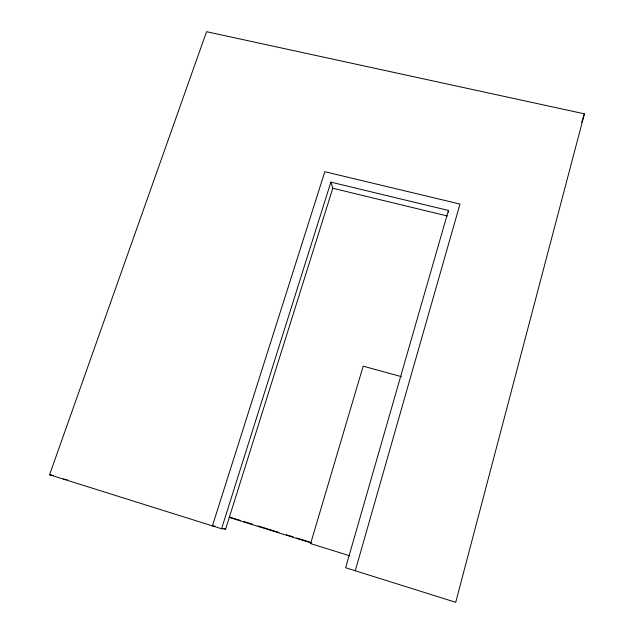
<?xml version="1.0" encoding="UTF-8"?>
<svg xmlns="http://www.w3.org/2000/svg" width="634" height="634" viewBox="0 0 634 634"><rect width="100%" height="100%" fill="white"/><g stroke="black" fill="none" stroke-linecap="round" stroke-linejoin="round"><path stroke-width="0.95" d="M448.389 212.382L448.412 210.456L330.869 182.124L221.575 528.772L49.563 474.755L206.557 31.7L584.437 113.843L455.711 602.3L345.633 567.731L448.412 210.456M355.27 570.759L459.983 204.069L324.814 171.719L212.414 525.895L214.95 526.101M221.575 528.772L225.641 529.057L332.802 188.258L330.869 182.124M581.703 122.275L584.437 113.843M63.313 479.074L67.164 479.732M49.563 474.755L53.438 475.437M332.802 188.258L447.398 216.004M401.322 376.628L363.179 366.159L310.62 543.6L350.008 555.867M229.746 517.114L240.151 520.356M243.931 521.528L252.435 524.175M258.109 525.943L278.905 532.417M286.465 534.771L293.082 536.832M296.863 538.004L310.097 542.125M229.191 517.423L311.429 543.029M223.842 528.494L225.641 529.057"/></g></svg>
